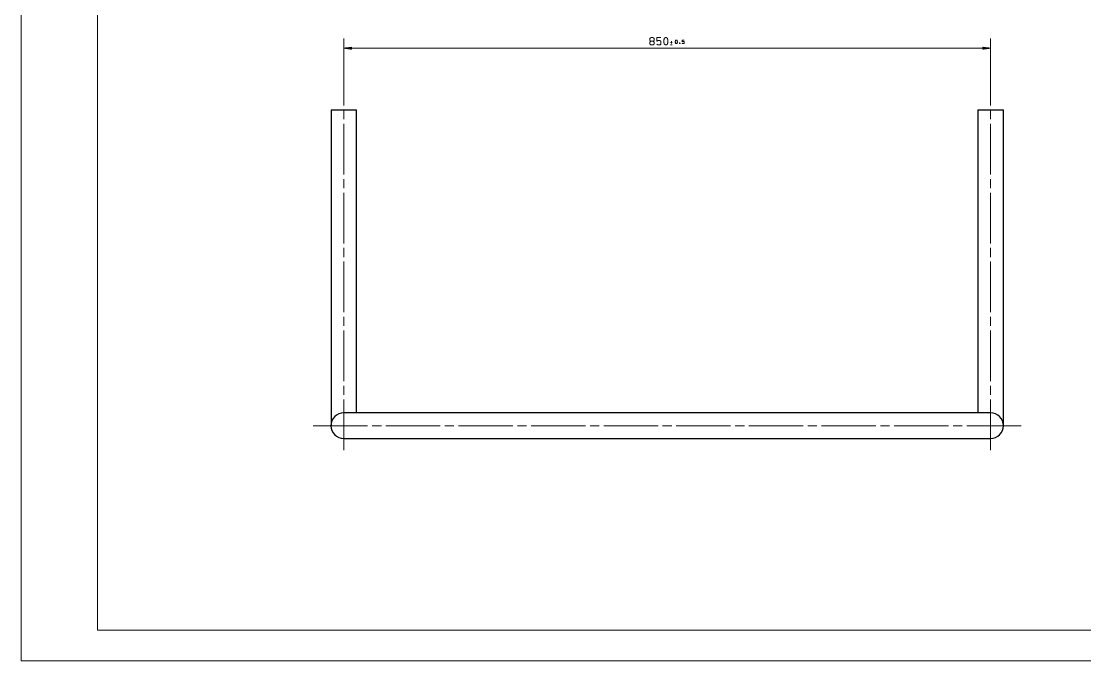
# Model space of a CAD drawing. Header units: millimetres. Extents: x 0 to 594, y 0 to 420.
# Drawn here: x 0 to 349.3, y 0 to 210 of the extents above; entities that cross this region are included whole.
import ezdxf

# ---------------------------------------------------------------- set-up
doc = ezdxf.new("R2010")
doc.units = ezdxf.units.MM
doc.layers.add('101', color=7, linetype='Continuous', true_color=0xffffff)

msp = doc.modelspace()

# ---------------------------------------------------------------- linework, layer by layer
at = {"layer": '101', "color": 133, "linetype": 'Continuous', "lineweight": 18}
for p, q in [((0, 420), (0, 0)), ((25, 410), (25, 10)), ((25, 10), (584, 10)), ((0, 0), (594, 0))]:
    msp.add_line(p, q, dxfattribs=at)
at = {"layer": '101', "color": 22, "linetype": 'Continuous', "lineweight": 18}
for p, q in [((105.93, 198.94), (105.93, 204.32)), ((318.43, 198.94), (318.43, 204.32)), ((108.47, 201.48), (105.93, 201.15)), ((105.93, 201.15), (318.43, 201.15)), ((105.93, 201.15), (108.47, 200.82)), ((108.47, 201.17), (106.13, 201.17)), ((108.47, 201.12), (106.13, 201.12)), ((108.47, 201.23), (106.51, 201.23)), ((108.47, 201.07), (106.51, 201.07)), ((108.47, 201.28), (106.9, 201.28)), ((108.47, 201.02), (106.9, 201.02)), ((108.47, 201.33), (107.28, 201.33)), ((108.47, 200.97), (107.28, 200.97)), ((108.47, 201.38), (107.67, 201.38)), ((108.47, 200.92), (107.67, 200.92)), ((108.47, 201.43), (108.06, 201.43)), ((108.47, 200.87), (108.06, 200.87)), ((108.47, 201.48), (108.44, 201.48)), ((108.47, 201.48), (108.44, 201.48)), ((108.47, 200.82), (108.44, 200.82)), ((108.47, 200.82), (108.44, 200.82)), ((108.47, 200.82), (108.47, 201.48)), ((318.43, 201.15), (315.89, 201.48)), ((315.89, 201.48), (315.93, 201.48)), ((315.89, 201.48), (315.93, 201.48)), ((315.89, 201.48), (315.89, 200.82)), ((315.89, 201.43), (316.31, 201.43)), ((315.89, 201.38), (316.7, 201.38)), ((315.89, 201.33), (317.08, 201.33)), ((315.89, 201.28), (317.47, 201.28)), ((315.89, 201.23), (317.85, 201.23)), ((315.89, 201.17), (318.24, 201.17)), ((315.89, 200.82), (318.43, 201.15)), ((315.89, 201.12), (318.24, 201.12)), ((315.89, 201.07), (317.85, 201.07)), ((315.89, 201.02), (317.47, 201.02)), ((315.89, 200.97), (317.08, 200.97)), ((315.89, 200.92), (316.7, 200.92)), ((315.89, 200.87), (316.31, 200.87)), ((315.89, 200.82), (315.93, 200.82)), ((315.89, 200.82), (315.93, 200.82))]:
    msp.add_line(p, q, dxfattribs=at)
at = {"layer": '101', "color": 72, "linetype": 'Continuous', "lineweight": 18}
for p, q in [((213.86, 203.05), (213.29, 203.05)), ((213.57, 203.45), (213.57, 202.65)), ((216.28, 202.87), (216.36, 202.66)), ((213.29, 202.26), (213.86, 202.26))]:
    msp.add_line(p, q, dxfattribs=at)
at = {"layer": '101', "color": 151, "linetype": 'Continuous', "lineweight": 18}
for p, q in [((105.93, 182.32), (105.93, 198.94)), ((318.43, 182.32), (318.43, 198.94)), ((105.93, 177.82), (105.93, 180.82)), ((318.43, 177.82), (318.43, 180.82)), ((105.93, 159.69), (105.93, 176.32)), ((318.43, 159.69), (318.43, 176.32)), ((105.93, 155.19), (105.93, 158.19)), ((318.43, 155.19), (318.43, 158.19)), ((105.93, 137.07), (105.93, 153.69)), ((318.43, 137.07), (318.43, 153.69)), ((105.93, 132.57), (105.93, 135.57)), ((318.43, 132.57), (318.43, 135.57)), ((105.93, 114.44), (105.93, 131.07)), ((318.43, 114.44), (318.43, 131.07)), ((105.93, 109.94), (105.93, 112.94)), ((318.43, 109.94), (318.43, 112.94)), ((105.93, 91.82), (105.93, 108.44)), ((318.43, 91.82), (318.43, 108.44)), ((105.93, 87.32), (105.93, 90.32)), ((318.43, 87.32), (318.43, 90.32)), ((105.93, 69.19), (105.93, 85.82)), ((318.43, 69.19), (318.43, 85.82)), ((113.78, 77.19), (95.93, 77.19)), ((118.28, 77.19), (115.28, 77.19)), ((142.13, 77.19), (139.13, 77.19)), ((161.48, 77.19), (143.63, 77.19)), ((165.98, 77.19), (162.98, 77.19)), ((185.33, 77.19), (167.48, 77.19)), ((189.83, 77.19), (186.83, 77.19)), ((209.18, 77.19), (191.33, 77.19)), ((213.68, 77.19), (210.68, 77.19)), ((233.03, 77.19), (215.18, 77.19)), ((237.53, 77.19), (234.53, 77.19)), ((256.88, 77.19), (239.03, 77.19)), ((261.38, 77.19), (258.38, 77.19)), ((280.73, 77.19), (262.88, 77.19)), ((285.23, 77.19), (282.23, 77.19)), ((309.08, 77.19), (306.08, 77.19)), ((328.43, 77.19), (310.58, 77.19))]:
    msp.add_line(p, q, dxfattribs=at)
at = {"layer": '101', "color": 151, "linetype": 'Continuous', "lineweight": 25}
for p, q in [((101.75, 180.94), (101.75, 87.19)), ((110.12, 87.19), (110.12, 180.94)), ((314.25, 180.94), (314.25, 87.19)), ((322.62, 87.19), (322.62, 180.94)), ((293.43, 81.38), (130.93, 81.38)), ((130.93, 73.01), (293.43, 73.01))]:
    msp.add_line(p, q, dxfattribs=at)
for centre, start, end in [((105.93, 77.19), 90, 270), ((318.43, 77.19), 270, 90)]:
    msp.add_arc(centre, 4.19, start, end, dxfattribs=at)
at = {"layer": '101', "color": 72, "linetype": 'Continuous', "lineweight": 18}
for points in [[(206.84, 203.44), (206.51, 203.19)], [(206.51, 203.19), (206.51, 202.49)], [(206.52, 204.39), (206.84, 204.62)], [(206.52, 203.67), (206.52, 204.39)], [(206.84, 203.44), (206.52, 203.67)], [(206.84, 204.62), (207.53, 204.62)], [(207.53, 203.44), (206.84, 203.44)], [(207.53, 204.62), (207.87, 204.39)], [(207.87, 203.67), (207.53, 203.44)], [(207.87, 203.19), (207.53, 203.44)], [(207.87, 204.39), (207.87, 203.67)], [(207.87, 202.47), (207.87, 203.19)], [(208.78, 203.44), (208.78, 204.62)], [(208.78, 204.62), (210.14, 204.62)], [(209.12, 203.67), (208.78, 203.44)], [(209.81, 203.67), (209.12, 203.67)], [(210.14, 203.42), (209.81, 203.67)], [(210.14, 202.47), (210.14, 203.42)], [(211.24, 204.39), (211.06, 203.67)], [(211.06, 203.67), (211.08, 203.19)], [(211.08, 203.19), (211.24, 202.49)], [(211.57, 204.62), (211.24, 204.39)], [(211.91, 204.62), (211.57, 204.62)], [(212.24, 204.39), (211.91, 204.62)], [(212.42, 203.67), (212.24, 204.39)], [(212.24, 202.49), (212.42, 203.19)], [(212.42, 203.19), (212.42, 203.67)], [(214.93, 203.72), (214.84, 203.36)], [(214.84, 203.36), (214.85, 203.12)], [(214.85, 203.12), (214.93, 202.77)], [(215.1, 203.84), (214.93, 203.72)], [(214.93, 202.77), (215.1, 202.65)], [(215.27, 203.84), (215.1, 203.84)], [(215.1, 202.65), (215.27, 202.65)], [(215.44, 203.72), (215.27, 203.84)], [(215.27, 202.65), (215.44, 202.77)], [(215.52, 203.36), (215.44, 203.72)], [(215.44, 202.77), (215.52, 203.12)], [(215.52, 203.12), (215.52, 203.36)], [(216.28, 202.87), (216.24, 202.77)], [(216.24, 202.77), (216.28, 202.66)], [(216.36, 202.87), (216.28, 202.87)], [(216.28, 202.66), (216.36, 202.87)], [(216.28, 202.66), (216.36, 202.66)], [(216.41, 202.77), (216.36, 202.87)], [(216.36, 202.66), (216.41, 202.77)], [(217.12, 203.25), (217.12, 203.84)], [(217.12, 203.84), (217.8, 203.84)], [(217.29, 203.36), (217.12, 203.25)], [(217.12, 202.76), (217.29, 202.65)], [(217.63, 203.36), (217.29, 203.36)], [(217.29, 202.65), (217.63, 202.65)], [(217.8, 203.24), (217.63, 203.36)], [(217.63, 202.65), (217.8, 202.76)], [(217.8, 202.76), (217.8, 203.24)], [(206.51, 202.49), (206.84, 202.24)], [(206.84, 202.24), (207.53, 202.24)], [(207.53, 202.24), (207.87, 202.47)], [(208.78, 202.47), (209.12, 202.24)], [(209.12, 202.24), (209.81, 202.24)], [(209.81, 202.24), (210.14, 202.47)], [(211.24, 202.49), (211.57, 202.24)], [(211.57, 202.24), (211.91, 202.24)], [(211.91, 202.24), (212.24, 202.49)]]:
    msp.add_open_spline(points, degree=1, dxfattribs=at)
at = {"layer": '101', "color": 151, "linetype": 'Continuous', "lineweight": 25}
for points, knots in [([(101.75, 180.94), (101.85, 180.94), (102.66, 180.94), (104.12, 180.94), (105, 180.94), (106.87, 180.94), (108.54, 180.94), (109.21, 180.94), (110.02, 180.94), (110.12, 180.94)], [0, 0, 0.012536, 0.109084, 0.283058, 0.388739, 0.611261, 0.811746, 0.890916, 0.987464, 1, 1]), ([(314.25, 180.94), (314.35, 180.94), (315.16, 180.94), (316.62, 180.94), (317.5, 180.94), (319.37, 180.94), (321.04, 180.94), (322.21, 180.94), (322.62, 180.94)], [0, 0, 0.012536, 0.109084, 0.283058, 0.38874, 0.611262, 0.811746, 0.950484, 1, 1]), ([(101.75, 87.19), (101.75, 84.38), (101.75, 81.79), (101.75, 79.64), (101.75, 78.1), (101.75, 77.29), (101.75, 77.19)], [0, 0, 0.281732, 0.540641, 0.75575, 0.909632, 0.989822, 1, 1]), ([(110.12, 81.38), (110.12, 82.71), (110.12, 85.65), (110.12, 87.19)], [0, 0, 0.228215, 0.734288, 1, 1]), ([(314.25, 87.19), (314.25, 85.65), (314.25, 82.71), (314.25, 81.38)], [0, 0, 0.265712, 0.771785, 1, 1]), ([(322.62, 77.19), (322.62, 77.6), (322.62, 78.78), (322.62, 80.64), (322.62, 83.04), (322.62, 85.77), (322.62, 87.19)], [0, 0, 0.040507, 0.158746, 0.345139, 0.584585, 0.857686, 1, 1]), ([(130.93, 81.38), (128.63, 81.38), (124.09, 81.38), (119.79, 81.38), (115.87, 81.38), (114.09, 81.38), (110.98, 81.38), (108.55, 81.38), (106.89, 81.38), (106.04, 81.38), (105.93, 81.38)], [0, 0, 0.092268, 0.273663, 0.445739, 0.602635, 0.673696, 0.798017, 0.895163, 0.961826, 0.995734, 1, 1]), ([(318.43, 81.38), (318.33, 81.38), (317.48, 81.38), (315.81, 81.38), (313.38, 81.38), (311.91, 81.38), (308.5, 81.38), (304.58, 81.38), (300.28, 81.38), (298.03, 81.38), (293.43, 81.38)], [0, 0, 0.004266, 0.038174, 0.104837, 0.201983, 0.260992, 0.397365, 0.554261, 0.726337, 0.81625, 1, 1]), ([(105.93, 73.01), (106.36, 73.01), (107.62, 73.01), (109.68, 73.01), (110.98, 73.01), (114.09, 73.01), (117.77, 73.01), (121.9, 73.01), (124.09, 73.01), (128.63, 73.01), (130.93, 73.01)], [0, 0, 0.017027, 0.067528, 0.149783, 0.201983, 0.326304, 0.473568, 0.638758, 0.726337, 0.907732, 1, 1]), ([(293.43, 73.01), (295.74, 73.01), (300.28, 73.01), (304.58, 73.01), (308.5, 73.01), (310.28, 73.01), (313.38, 73.01), (315.81, 73.01), (316.75, 73.01), (318.01, 73.01), (318.43, 73.01)], [0, 0, 0.092268, 0.273663, 0.445739, 0.602635, 0.673695, 0.798017, 0.895163, 0.932472, 0.982973, 1, 1])]:
    msp.add_open_spline(points, degree=1, knots=knots, dxfattribs=at)
at = {"layer": '101', "color": 151, "linetype": 'Continuous', "lineweight": 18}
for points in [[(137.63, 77.19), (119.78, 77.19)], [(304.58, 77.19), (286.73, 77.19)]]:
    msp.add_open_spline(points, degree=1, dxfattribs=at)

doc.saveas('drawing.dxf')
